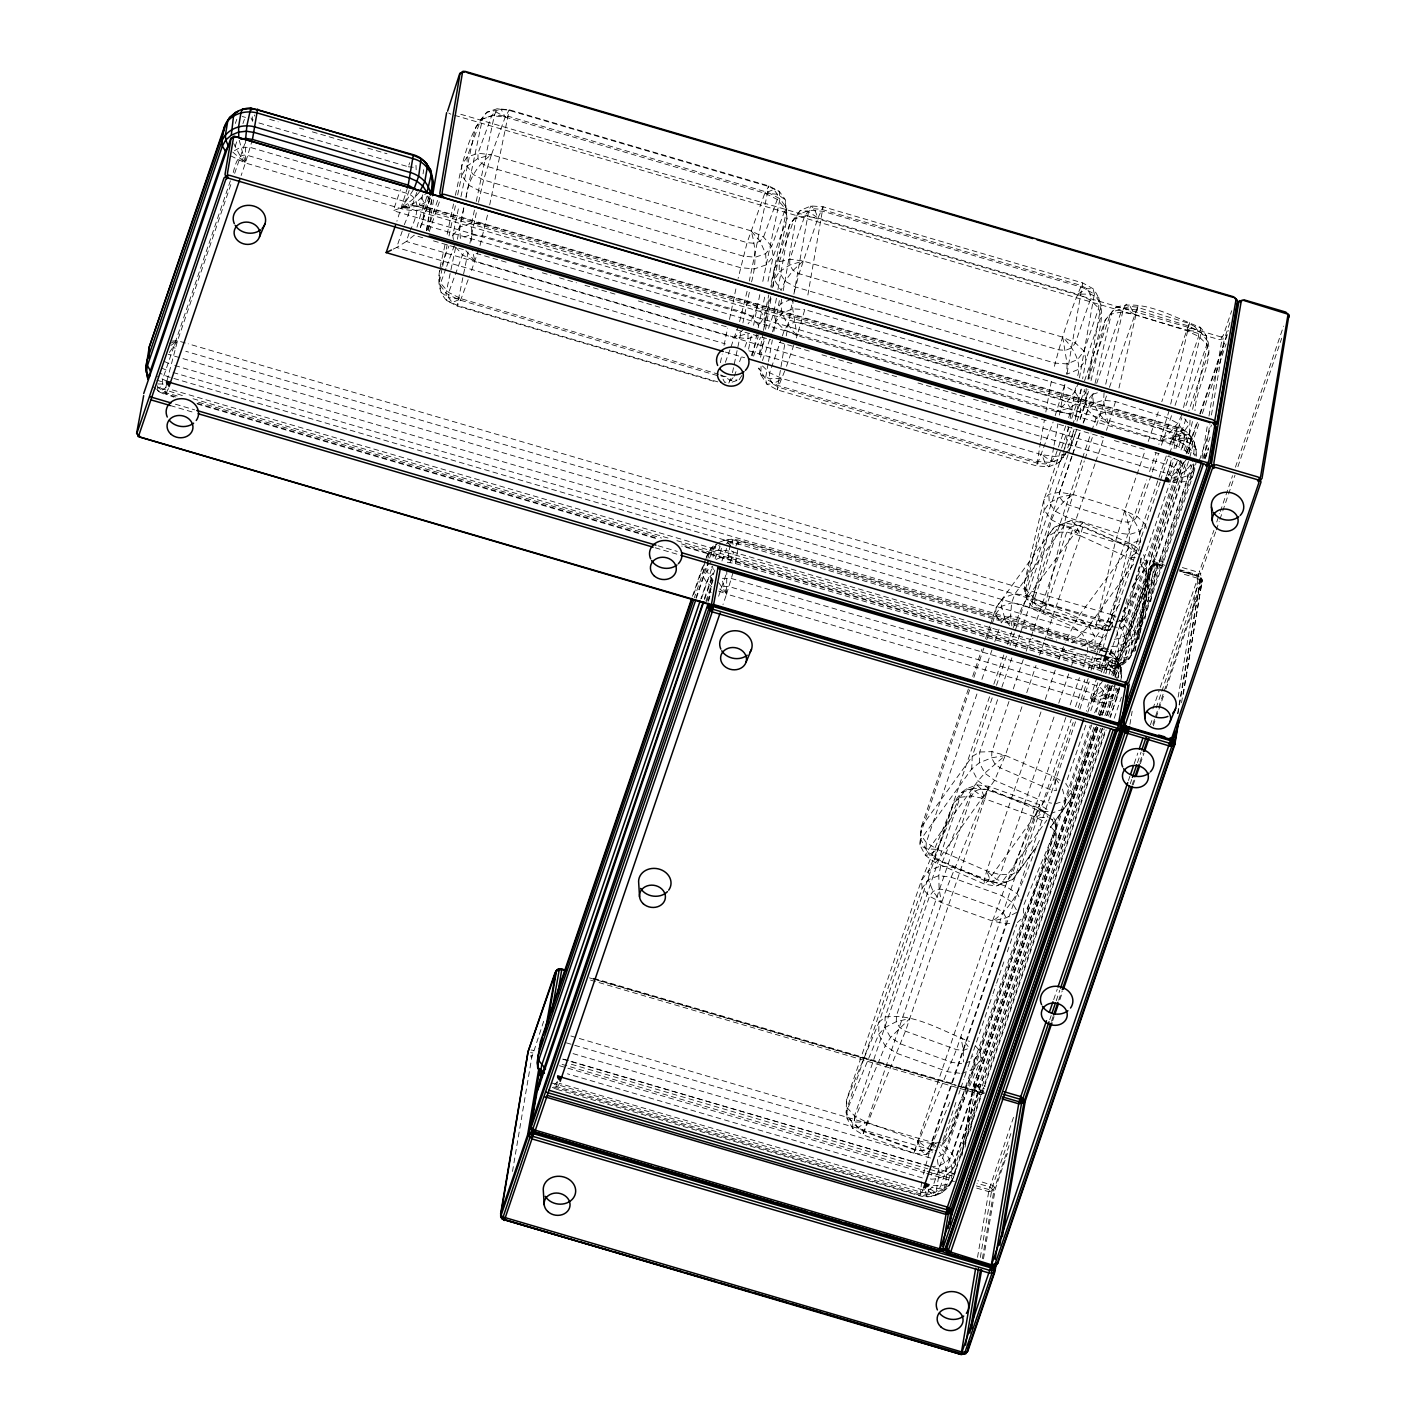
<?xml version="1.0" encoding="UTF-8"?>
<svg xmlns="http://www.w3.org/2000/svg" width="1426" height="1426" viewBox="0 0 1426 1426"><rect width="100%" height="100%" fill="white"/><g stroke="black" fill="none" stroke-linecap="round" stroke-linejoin="round"><path stroke-width="0.75" stroke-dasharray="5 3.75" d="M1112.209 626.923L1112.084 614.82L1166.343 455.839M1163.652 562.076L1155.345 559.634L1153.509 556.693L1185.844 461.935M1087.361 652.538L1087.664 643.928L1082.227 633.572L1072.423 626.37L1023.137 604.927L1011.587 602.824L1001.408 606.389L995.295 614.659L991.73 625.105M1110.07 654.124L1140.764 564.179L1140.996 557.976L1147.074 561.648L1145.738 579.722L1112.904 675.942M245.682 138.411L245.415 162.974L241.137 175.523M726.832 569.509L726.583 594.072L722.982 604.571M793.123 298.48L792.713 308.818L797.081 335.591L795.672 339.673M1104.081 392.596L1103.599 400.189L1105.203 412.381L1108.572 424.039L1106.433 430.331M1120.693 680.327C1124.882 667.225 1114.633 654.213 1102.227 650.755L1102.191 646.744L738.757 540.133L731.966 539.099L723.285 540.65L731.181 539.688L739.167 540.917L1108.055 649.953M182.385 395.608L157.68 387.177L157.68 390.599L159.177 391.847L165.897 387.658L162.724 384.022L162.564 379.583L230.37 180.852M416.178 169.783L416 165.345M423.076 173.883L423.682 169.676M430.028 198.731L420.42 227.625M1119.107 688.936L1110.444 717.421M748.917 350.814L1167.395 473.557L1171.673 476.231L1173.099 482.701L1186.931 481.418L1191.28 478.619C1199.694 461.293 1199.622 433.54 1177.145 427.087L419.369 204.827L403.505 206.93L393.273 210.674L400.421 189.747M1193.526 463.896L1193.277 474.662L1133.313 650.381C1129.035 664.106 1113.813 672.662 1099.909 668.741L681.717 546.087M166.682 382.631L164.97 393.861L173.901 397.141M167.02 380.635L177.555 340.707L231.814 181.726M430.171 198.321L420.349 227.197M426.356 230.442L431.9 197.661M426.677 230.656L432.221 197.875M428.388 230.638L433.932 197.857M512.487 1171.495L531.755 1057.593L543.68 1021.283M557.21 1081.264L556.586 1089.286L920.002 1195.879C933.816 1199.712 949.288 1191.37 953.424 1177.52L1106.13 730.023M704.997 560.507L702.982 572.468L694.373 597.69M707.581 560.079L706.94 571.06L712.768 581.594M707.92 558.083L710.754 548.457L716.244 543.663L713.018 557.031M708.615 601.148L712.964 575.498M716.048 559.438L719.738 557.851L722.109 543.876M730.076 544.875L727.367 562.307L735.335 563.52L1098.769 670.113L1106.041 673.375L1108.537 662.163M735.335 563.52L738.115 548.154M921.659 1181.887L920.002 1195.879L922.889 1189.979L930.34 1189.088L933.228 1185.541L1090.248 725.442M929.021 1189.159L926.793 1196.913L925.492 1190.371M928.059 1190.068L933.513 1196.111L948.005 1187.555C956.08 1173.634 951.962 1156.219 938.985 1146.967M961.659 1155.042L973.388 1085.649L1095.649 727.438M961.855 1155.951L973.388 1085.649L1096.576 726.244M965.063 1147.164L974.689 1090.213L979.056 1084.384L1100.587 728.276M970.411 1130.996L979.056 1084.384L985.295 1086.202M977.523 1257.322L989.074 1189.623L1014.046 1115.756M980.322 1257.5L991.444 1191.78L989.074 1189.623L976.275 1185.862M982.407 1258.641L993.886 1190.728L989.804 1186.985L976.988 1183.241M983.477 1258.837L995.33 1188.731L1007.398 1153.367M1101.549 654.748L1098.769 670.113M1108.929 662.02L1106.683 669.774L1105.382 663.233L1102.797 662.84L1099.909 668.741L1099.856 664.73L676.762 540.632M1117.77 679.935L1113.688 673.393L1115.738 655.764L1109.874 650.773L1109.874 654.178M1118.109 677.938L1119.624 661.985L1113.367 653.75L1109.178 653.607M1121.068 677.172L1121.727 673.179L1119.624 661.985L1113.367 653.75M1119.339 688.312L1118.323 694.302L1109.874 717.153M1134.722 651.575L1150.497 558.35L1183.33 462.113M1135.256 650.541L1150.443 560.739L1153.474 557.887M1138.198 638.848L1150.301 567.298L1154.597 563.466L1161.174 564.839M1138.821 639.579L1151.798 562.913L1154.151 558.974M1140.247 633.215L1151.745 565.302L1154.026 564.643L1162.19 567.851M1144.935 619.027L1154.597 563.466L1155.951 566.033L1117.841 677.707M1129.945 724.337L1132.173 711.182M1150.693 601.665L1157.021 563.626L1155.951 566.033L1153.295 565.641L1150.301 567.298L1113.617 674.765M1188.642 453.753L1182.475 448.513L1184.846 434.538L1184.828 431.133L1183.33 429.868C1175.826 432.47 1170.71 439.85 1169.195 447.479M1188.981 451.757L1191.013 439.778L1190.692 436.124L1188.321 434.11L1178.518 435.679L1172.047 439.101L393.273 210.674M1193.74 454.306L1194.578 442.345L1188.321 434.11M1201.975 457.55L1207.519 424.77M1208.998 416.036L1221.565 341.741L1221.316 337.035L1223.276 335.52L1231.725 310.708M1204.061 458.673L1209.961 423.718M1211.44 414.984L1224.007 340.689L1222.545 336.518M1178.143 697.082L1198.553 575.801L1179.872 570.329M1177.626 713.553L1178.749 706.993M1179.106 704.8L1200.977 575.569L1199.498 571.38L1213.882 530.383M1177.947 713.766L1179.052 707.189M1179.427 705.014L1200.924 577.958L1198.553 575.801L1158.661 692.002M1181.512 702.786L1202.261 580.132L1200.639 576.977L1197.501 578.207L1180.888 573.341M1183.313 694.248L1202.261 580.132L1198.179 576.389L1179.498 570.899M763.106 332.597L758.899 356.25L765.263 337.837M763.498 330.458L769.594 296.038M771.127 287.446L774.568 268.088L789.398 225.112L800.396 210.371L810.984 205.968L823.087 206.77L1082.673 282.918L1093.047 288.712C1113.991 314.896 1089.143 349.94 1089.821 378.853M760.593 357.266L764.033 337.909M765.548 329.317L771.288 297.054M773.195 286.305L774.568 268.088L779.345 261.76L794.175 218.784L804.638 216.199L817.971 218.035L1077.557 294.184L1090.195 299.959L1098.733 308.123L1100.908 316.483L1086.077 359.459L1082.637 378.817M776.404 298.23L773.73 313.274L768.079 329.656M777.936 289.621L789.398 225.112L794.175 218.784M768.133 363.612L765.459 378.674L766.76 384.04L777.134 389.833L1036.738 465.963L1048.823 466.765L1059.411 462.38L1063.226 457.354L1064.384 450.901M768.525 361.473L772.339 339.958M773.872 331.367L779.594 299.103M781.68 299.246C778.507 313.221 788.025 325.984 797.081 335.591L1056.666 411.722L1069.999 413.576L1080.462 410.973L1085.239 404.645L1087.913 389.601M783.213 290.654L796.581 215.397L800.396 210.371L808.221 211.333L817.971 218.035L799.077 273.721L794.032 293.096M784.71 344.504L777.134 389.833L785.779 368.336M786.243 335.894L792.731 299.353M793.89 294.166L808.792 210.317L810.984 205.968L814.335 208.802L817.971 218.035L823.087 206.77L807.49 297.25M1040.481 442.149L1036.738 465.963L1053.137 421.953M1040.855 439.992L1044.295 420.652M1045.828 412.043L1051.568 379.797M1053.689 447.372L1051.015 462.434L1048.823 466.765L1045.472 463.949L1041.853 454.698L782.25 378.567L769.63 372.792L761.074 364.628L760.878 374.806L766.76 384.04L772.91 384.004L778.899 387.337L1038.485 463.486L1045.472 463.949L1051.586 461.4L1059.411 462.38L1065.632 453.949L1074.099 429.404M1054.064 445.233L1057.896 423.718M1059.429 415.126L1065.151 382.863M1067.076 373.398L1082.673 282.918C1070.231 310.369 1061.194 339.941 1053.618 369.245M1064.759 448.744L1068.573 427.247M1070.106 418.638L1075.846 386.393M1077.753 375.644C1081.977 361.028 1072.441 347.178 1062.726 337.16L803.141 261.011L789.808 259.175L779.345 261.76L779.149 271.956L774.336 279.853L781.127 290.512L785.031 281.172L793.088 270.387L803.141 261.011L789.701 265.058L779.149 271.956L785.031 281.172L795.405 286.965L1055.008 363.113L1067.111 363.915L1077.682 359.512L1083.903 351.099L1098.733 308.123L1098.929 297.927L1090.302 294.077L1077.557 294.184L1086.915 288.747L1093.047 288.712L1094.348 294.077L1101.139 304.718L1087.771 379.976M1079.446 377.926L1094.348 294.077L1082.352 287.392L822.766 211.244L808.792 210.317L796.581 215.397M1066.826 452.488L1070.409 447.621L1073.475 430.42M1075.382 419.672L1080.73 389.565M1086.238 388.585L1085.239 404.645L1079.589 421.026L1088.484 391.437M1108.519 651.718L1102.227 650.755L1112.084 614.82L188.232 343.826M1174.097 448.673L1177.145 427.087L1172.047 439.101C1181.156 442.149 1190.763 446.944 1195.113 455.999L1196.093 449.19C1191.084 441.187 1180.728 439.654 1172.047 439.101L1186.539 437.8L1191.637 439.404L1192.92 445.233L1189.231 459.386M444.894 245.022C441.917 262.669 431.935 285.36 446.659 300.529L457.104 306.02L716.69 382.15M447.176 234.221L453.539 203.971M455.357 195.326C461.792 166.717 466.569 134.775 486.854 112.226L497.264 108.697L509.296 109.802L768.899 185.95L779.345 191.423L785.387 199.8L786.992 218.855L772.464 287.999M442.203 268.409L439.03 283.524L446.017 293.203L458.067 299.531L717.652 375.662L727.581 376.589M442.666 266.252L447.211 244.648M449.03 236.003L455.393 205.754M457.657 194.934L461.739 175.505L461.721 165.077L467.086 157.092L480.865 119.499L491.738 115.684L505.232 117.075L764.817 193.223L777.295 199.444L785.405 208.82L786.992 218.855L773.231 256.448L767.313 284.54M453.397 239.515L452.773 235.504L459.136 205.255M460.955 196.61L475.482 127.467L486.854 112.226L501.221 109.445L508.173 110.087L767.758 186.236L779.345 191.423L779.986 198.767L762.215 284.273M463.789 207.679L459.689 227.126L460.348 238.285L470.758 234.737L482.808 235.843L742.393 311.991L752.839 317.463L758.882 325.841L764.247 316.465L768.792 294.861M466.052 196.877L482.416 119.089L494.43 115.007L508.333 116.29L767.919 192.439L779.986 198.767L786.956 208.428L770.61 286.216M455.554 247.821L446.017 293.203L446.659 300.529L458.227 305.717L717.831 381.865M457.372 239.176L464.181 206.77M465.999 198.125C467.781 180.692 477.157 164.792 491.453 154.685L505.232 117.075L509.296 109.802L489.706 204.881M474.448 210.068L471.721 223.044L471.436 242.705M476.248 201.422L494.43 115.007L497.264 108.697L501.221 109.445L505.232 117.075L495.214 111.495L491.738 115.684L477.977 153.295L477.995 158.5L481.471 163.33L487.514 166.503L747.099 242.634L754.051 243.293L760.058 241.244L763.516 237.055L777.295 199.444L777.277 194.239L773.783 189.408L764.817 193.223L747.099 242.634L738.098 278.444M468.067 251.992L457.104 306.02L461.168 298.729L469.582 275.753M469.885 243.347L476.694 210.941M478.512 202.296L483.592 179.961L491.453 154.685L751.056 230.834L763.516 237.055L771.644 246.431L773.231 256.448L766.297 264.826L754.283 268.926L740.379 267.642L480.776 191.494L468.726 185.166L461.739 175.505L467.104 166.111L477.995 158.5L491.453 154.685L477.977 153.295L467.086 157.092L467.104 166.111L473.165 174.489L483.592 179.961L743.196 256.11L755.227 257.233L765.637 253.685L771.644 246.431L785.405 208.82L785.387 199.8L777.277 194.239L764.817 193.223L768.899 185.95L749.292 281.029M480.009 245.468L487.888 213.526M720.38 362.703L722.198 354.058M724.016 345.413L727.652 328.14M729.47 319.495L736.279 287.089M739.595 321.616L747.474 289.674M732.465 372.632L741.11 331.581M742.91 322.936L749.737 290.53M751.555 281.885C756.243 265.2 756.243 247.393 751.056 230.834L760.058 241.244L765.637 253.685L766.297 264.826M748.579 349.103L751.306 336.126M753.57 325.324L759.987 293.827M752.322 355.84L757.776 329.905M758.222 327.748L765.049 295.342M770.646 296.626L764.283 326.893L764.247 316.465L757.259 306.804L745.21 300.476M1112.637 625.568L1094.829 650.256L1095.275 637.832L1088.983 625.854L1077.664 617.547L1028.378 596.104L1015.045 593.679L1003.28 597.797L1001.408 606.389L1004.742 618.1L1010.214 626.477M1091.033 380.599L1105.275 319.977L1116.005 307.339C1143.331 298.373 1174.953 317.891 1200.3 327.32C1222.225 350.867 1195.541 384.378 1195.006 410.724M1095.025 383.505L1111.817 312.044L1116.005 307.339L1124.258 308.176L1130.123 306.358L1137.003 307.16L1188.731 323.31L1194.792 326.536L1200.3 327.32L1201.12 332.632L1183.313 408.424M1105.72 384.2L1123.528 308.408L1126.166 304.184L1130.123 306.358L1134.365 314.344L1186.093 330.476L1198.589 336.358L1206.877 344.326L1208.731 352.275L1188.731 410.902M1118.964 387.979L1138.073 305.592L1109.339 387.64M1068.823 426.784L1043.814 500.08L1024.474 582.361C1023.815 591.594 1025.9 600.827 1032.923 607.298C1055.953 618.724 1081.603 626.691 1107.057 630.435L1109.678 626.21L1129.018 543.93L1129.606 534.447L1128.002 522.237L1124.633 510.597L1145.363 449.85M1170.693 404.128L1189.801 321.741L1161.798 401.686M1127.003 598.76L1121.389 622.574L1127.93 614.659L1141.174 558.35M1138.198 551.131C1145.114 536.016 1136.219 520.383 1124.633 510.597L1072.905 494.448L1059.536 492.237L1048.876 494.305L1043.814 500.08L1044.206 510.169L1024.866 592.45L1032.085 602.004L1044.188 608.439L1095.917 624.588L1109.678 626.21M1190.033 420.135L1189.409 434.556L1183.687 451.311M1192.564 409.298L1208.339 342.187L1201.12 332.632L1189.017 326.18L1137.288 310.048L1123.528 308.408L1111.817 312.044M1192.457 421.561L1189.409 434.556L1184.329 440.331L1180.746 450.794M726.262 543.377L730.415 542.878L731.966 539.099L733.267 545.641M1169.195 410.314L1158.875 444.377M252.455 139.445L245.415 162.974L401.169 208.659C409.761 210.763 420.135 212.314 427.497 206.253L430.545 195.148M407.676 187.127L396.891 221.208M733.071 572.521L726.583 594.072L1089.999 700.665C1098.573 702.768 1108.965 704.319 1116.326 698.259L1119.374 687.154M1097.04 677.136L1086.416 711.164M1076.933 421.205L1080.462 410.973L1080.658 400.795L1074.776 391.562L1064.402 385.769L804.799 309.62L797.081 335.591L784.443 329.816L775.904 321.652L773.73 313.274L780.913 303.56L791.091 299.317M1064.402 385.769L1053.85 419.921M1115.506 401.579L1108.572 424.039L1160.318 440.188L1173.669 442.381L1184.329 440.331L1183.99 431.597L1177.733 423.326L1167.252 417.729L1115.506 401.579L1103.599 400.189L1093.457 403.326L1087.788 410.189L1083.493 422.756M1167.395 473.557L1171.994 457.496L1167.734 456.249M478.886 249.318L470.348 273.667M738.49 325.467L730.7 347.712M235.379 123.438L236.805 119.249M235.094 146.575L237.233 140.301M242.955 123.581L244.381 119.392M233.24 172.493C235.076 165.487 237.625 152.475 247.857 155.505L403.611 201.191C416.339 205.754 404.431 220.959 402.97 228.909M234.666 173.348L245.379 141.976M409.137 190.424L403.505 206.93L1174.258 433.005C1181.423 434.752 1181.191 443.29 1177.823 448.424M402.275 230.976L396.642 247.482L393.148 249.176M416.731 192.492L412.488 204.916L1176.004 428.869C1186.485 431.365 1190.3 443.753 1184.721 452.523M409.119 233.222L406.303 241.493L396.642 247.482L725.442 343.916M409.832 231.155C415.572 219.693 424.217 198.178 406.036 193.08L250.281 147.395L240.477 147.234L233.864 151.085M422.809 194.756L419.369 204.827L423.469 206.681L1177.555 427.871L1184.828 431.133M427.034 196.218L423.469 206.681L424.36 210.299L422.007 224.274L1174.828 445.09L1182.475 448.513M416.98 227.18L424.003 203.276L420.51 193.918M429.137 196.325L424.36 210.299L1177.181 431.115C1187.234 434.217 1195.915 442.666 1196.699 453.539M427.515 229.978L438.103 198.963M429.244 231.547L439.832 200.549M692.43 596.318L703.196 564.803M693.713 594.482L705.193 560.864M705.906 558.76L710.754 548.457L719.257 542.468M695.924 597.957L708.829 560.151M709.542 558.047L714.586 546.55L720.059 546.568L715.086 558.742M696.351 598.171L703.517 577.173L706.94 571.06L712.43 566.265L714.123 572.878L709.453 576.96L706.547 582.147L700.808 598.956M701.467 598.653L712.216 567.138M704.337 598.617L712.964 573.341M704.551 599.544L715.121 569.241M705.906 601.184L713.089 580.115M706.743 601.629L711.057 589.027M708.312 600.899L711.182 592.485M721.948 560.988L726.636 548.493M718.615 596.264L726.494 573.145M730.076 562.646L733.659 552.147L728.401 549.402M968.397 688.918L921.285 826.973L919.948 845.048L925.385 855.404L935.189 862.605L984.475 884.067L996.025 886.152L1012.817 879.432L1037.682 845.208M972.675 676.37L981.961 649.169M985.526 638.723L989.804 626.157M990.517 624.071L996.239 607.333L1054.206 527.264L1070.997 520.543L1082.548 522.647L1131.834 544.108L1141.638 551.292M969.591 689.952L920.34 834.299L926.258 842.516L937.435 849.45L986.721 870.912L1000.196 874.708L1012.317 874.334L1019.857 869.896L1071.265 719.274M973.887 677.403L983.869 648.117M986.721 639.757L991.017 627.208M976.935 693.999L926.258 842.516L926.027 848.737L929.164 854.709L934.832 858.862L984.118 880.323L990.785 881.535L996.667 879.468L1000.196 874.708L1054.438 715.727M981.926 679.364L991.926 650.078M994.778 641.7L999.073 629.151M1071.675 418.406L1081.692 389.084M1084.544 380.706L1105.275 319.977L1110.355 314.201L1120.996 312.134L1134.365 314.344L1124.258 308.176L1120.996 312.134L1096.701 383.344M1062.459 454.52L1048.876 494.305L1049.215 503.039L1055.472 511.31L1065.953 516.889L1117.699 533.039L1129.606 534.447L1139.748 531.292L1145.417 524.429L1137.128 516.462L1124.633 510.597L1115.257 542.308L1095.132 629.026L1146.736 479.974M1063.172 452.416L1071.746 427.283M1072.477 425.198L1084.616 389.601M1088.198 379.12L1110.355 314.201M1068.074 454.609L1024.474 582.361L1026.667 599.027L1034.813 603.323L1047.112 604.143L1098.84 620.292L1112.209 622.485L1122.85 620.435L1127.93 614.659M1068.787 452.523L1076.648 429.476M989.555 696.761L937.435 849.45L934.832 858.862L935.189 862.605L938.433 859.664L994.599 780.325L1005.33 755.423L1022.478 705.228M993.833 684.213L1003.833 654.926M1007.398 644.463L1011.676 631.914M1071.675 456.641L1059.536 492.237L1059.732 497.282L1063.333 502.059L1069.393 505.285L1121.121 521.435L1128.002 522.237L1133.866 520.419L1137.128 516.462L1158.572 453.628M1072.388 454.555L1080.266 431.508M1083.118 423.13L1093.831 391.722M1072.067 456.267L1026.328 590.293L1034.616 598.278L1047.112 604.143L1043.404 612.895L1065.953 516.889L1084.33 460.937M1072.78 454.181L1080.641 431.133M992.193 697.884L972.211 756.457L971.748 768.881L978.04 780.842L989.359 789.148L1038.645 810.61L1048.163 812.339M996.471 685.336L1006.471 656.049M1010.036 645.586L1014.314 633.037M1015.027 630.952L1047.165 536.818L1054.206 527.264L1070.997 520.543L1076.238 525.178L1080.302 535.784L1044.598 640.381M997.594 699.72L979.751 752.019L979.359 762.767L984.796 773.142L994.599 780.325L1043.885 801.786L1051.586 803.177M1001.872 687.172L1011.872 657.885M1015.437 647.422L1019.733 634.873M1020.446 632.788L1054.705 532.379L1060.819 524.108L1070.356 527.228L1080.302 535.784L1135.185 560.721M1081.781 460.045L1034.616 598.278L1034.813 603.323L1038.413 608.082L1044.474 611.308L1110.515 630.898M1082.494 457.96L1091.068 432.827M1091.781 430.741L1096.077 418.174L1099.339 414.2L1105.203 412.381L1112.084 413.201L1163.812 429.351L1169.873 432.577L1173.473 437.336L1173.669 442.381M1085.043 458.833L1092.904 435.803M1096.487 425.34L1106.487 396.018M1009.002 701.432L991.872 751.645L991.658 757.848L994.795 763.837L1000.446 767.99L1049.75 789.451L1056.399 790.646L1054.634 776.885L1073.19 722.501M1013.298 688.883L1023.28 659.596M1026.15 651.236L1030.428 638.688M1031.141 636.584L1066.826 532.005L1070.356 527.228L1076.238 525.178M1095.008 463.824L1047.112 604.143L1038.413 608.082L1032.923 607.298L1032.085 602.004L1051.425 519.724L1055.472 511.31L1063.333 502.059L1072.905 494.448L1059.732 497.282L1049.215 503.039L1044.206 510.169L1051.425 519.724L1063.529 526.158L1115.257 542.308L1129.018 543.93L1140.729 540.294M1095.721 461.739L1103.581 438.709M1026.756 692.68L1036.025 665.479M1039.607 655.015L1043.885 642.466M1040.98 711.93L986.721 870.912L984.118 880.323L984.475 884.067L987.719 881.125L1038.645 810.61L1043.885 801.786L1054.634 776.885L1005.33 755.423L991.872 751.645L979.751 752.019L972.211 756.457L921.285 826.973L919.948 845.048L926.027 848.737L937.435 849.45L929.164 854.709L925.385 855.404L927.114 851.358L978.04 780.842L984.796 773.142L1005.33 755.423L991.658 757.848L979.359 762.767L971.748 768.881L920.84 839.397L927.114 851.358L938.433 859.664L987.719 881.125L1001.052 883.55L1012.817 879.432L1037.005 845.939M1045.276 699.382L1055.258 670.095M1058.841 659.632L1064.473 644.106M1058.734 703.178L1068.716 673.892M1071.586 665.514L1075.151 655.069L1087.272 654.694L1082.994 667.243M1148.215 441.472L1158.928 410.064M1065.864 717.438L1012.317 874.334L1006.203 882.587L996.667 879.468L986.721 870.912L990.785 881.535L996.025 886.152L1001.052 883.55L1046.88 820.075M1070.142 704.89L1079.429 677.689M1149.588 471.596L1156.023 452.755M1161.424 445.251L1172.154 413.843M1175.006 405.465L1198.589 336.358L1198.393 331.313L1194.792 326.536L1186.093 330.476L1198.393 331.313L1206.539 335.591L1206.877 344.326L1185.434 407.159M1075.543 706.726L1084.83 679.525M1088.395 669.079L1092.672 656.53M1078.181 707.849L1088.181 678.562M1091.033 670.202L1095.311 657.653M1096.041 655.568L1129.588 557.245L1132.191 547.834L1131.834 544.108L1077.664 617.547L1065.169 642.306M1075.578 721.77L932.194 1141.959L922.319 1177.894L567.441 1073.796M1079.892 709.168L1089.214 681.86M1093.51 669.257L1097.093 658.741L1100.961 658.046M1160.104 482.184L1112.209 622.485L1108.947 626.46L1103.082 628.278L1098.84 620.292L1108.947 626.46L1117.2 627.297L1122.85 620.435L1169.32 484.305M1160.425 480.455L1168.999 455.322M1169.712 453.236L1181.869 417.64M1166.575 475.838L1172.279 459.083M1175.862 448.602L1185.862 419.28M1087.788 712.198L1097.824 682.787M1101.407 672.288L1104.277 663.874M1168.536 475.607L1174.24 458.869M955.901 1102.423L942.336 1142.173L948.468 1136.914L980.999 1059.072L1055.953 839.433L1056.292 827.223L1055.525 821.126L1053.636 817.847M958.771 1094.063L960.197 1089.874M960.91 1087.788L963.762 1079.411M964.475 1077.325L967.327 1068.947M968.04 1066.862L988.753 1006.203M989.466 1004.1L992.318 995.74M993.031 993.655L995.883 985.277M996.596 983.191L1004.457 960.179M1007.309 951.819L1016.595 924.618M1085.81 725.246L1065.81 783.819L1071.728 792.054L1070.783 799.362L1050.409 827.579M1090.801 710.611L1100.088 683.41M1103.653 672.965L1107.218 662.502M1170.033 482.202L1177.894 459.172M1094.562 712.84C1097.628 706.904 1101.817 695.781 1092.441 693.196L729.007 586.585L723.855 586.514L719.774 589.045L726.583 594.072L721.627 578.314L731.431 578.493L1094.865 685.086C1108.858 688.544 1107.859 705.21 1101.407 715.086M1119.25 625.051C1127.467 636.78 1128.305 652.288 1122.405 665.211L1113.403 668.972L1107.949 662.93L1113.136 658.402L1180.817 459.671M1091.817 724.711L946.989 1149.106L944.885 1152.868L937.132 1157.698L939.288 1172.76L935.474 1195.38L927.577 1196.325L919.592 1195.113L550.703 1086.059M1096.131 712.109L1105.453 684.801M1109.036 674.284L1112.512 661.682L1111.567 657.439L1106.523 657.368M1181.869 460.883L1126.897 621.968L1124.775 625.729L1117.039 630.559L1119.196 645.621L1115.364 668.241L1107.485 669.186L1099.499 667.974L683.446 545.926M1229.925 322.632L1224.987 337.106L1223.74 338.818L1219.194 339.584L452.951 114.829M1186.182 453.753L1196.895 422.381M1199.747 414.003L1228.285 330.44M1183.758 462.398L1151.424 557.156L1152.547 561.095L1165.006 565.32M1187.359 451.864L1197.412 422.381M1200.3 413.968L1228.321 331.848M1093.867 727.207L1071.728 792.054L1065.614 800.325L1063.743 808.916L1049.732 828.31M1098.145 714.658L1108.145 685.371M1111.71 674.908L1146.682 572.414L1140.764 564.179M1188.714 453.504L1199.498 421.918M1202.368 413.504L1226.075 344.005M1095.061 728.24L1070.783 799.362L1063.743 808.916L1051.978 813.016M1099.339 715.692L1109.339 686.405M1099.963 714.8L1110.034 685.3M1100.177 715.709L1110.23 686.209M1113.831 675.674L1151.228 566.104M1097.111 727.688L940.803 1185.683C937.898 1193.366 928.593 1196.289 921.143 1194.115L553.217 1085.507M1097.77 727.385L952.212 1153.884C949.11 1162.083 940.394 1166.539 931.927 1166.521M1102.066 714.783L1112.102 685.371M1114.972 676.976L1117.966 664.872L1116.665 659.044L1111.567 657.439M1188.518 461.489L1132.119 626.745C1129 634.944 1120.301 639.401 1111.834 639.383M1097.931 727.884L976.4 1083.992L977.042 1086.273L984.475 1088.787M1102.245 715.246L1112.316 685.746M1115.185 677.314L1153.295 565.641L1155.256 564.126L1162.885 566.033M1104.9 715.638L1114.972 686.138M1102.227 728.169L955.242 1158.857C951.588 1168.5 941.356 1173.741 931.41 1173.723L930.715 1179.177C941.178 1179.195 951.944 1173.687 955.777 1163.545L1104.205 728.65M1106.523 715.567L1115.845 688.241M1192.243 464.377L1135.132 631.718C1131.495 641.361 1121.246 646.602 1111.3 646.584L1110.622 652.038C1121.086 652.056 1131.834 646.548 1135.684 636.406L1194.222 464.876M1102.655 728.383L947.078 1184.275L944.172 1189.462L932.123 1187.519M1106.968 715.763L1112.833 695.264L1109.321 685.906M1108.501 716.048L1117.824 688.74M933.228 1185.541L940.803 1185.683L947.078 1184.275L951.409 1181.459L1104.847 731.859M1199.462 460.135L1211.458 425.001M1114.241 718.241L1121.424 697.171M1202.831 458.459L1210.585 435.732M1204.899 457.996L1208.428 447.657M1205.665 457.193L1208.535 448.78M1205.13 458.869L1208.66 448.53M1053.671 999.644L1057.272 989.109M1128.465 780.503L1129.891 776.279M1134.205 763.641L1137.805 753.106M1152.903 708.847L1157.948 694.105M1216.752 521.952L1219.622 513.538M1220.353 511.435L1232.563 475.642M1235.433 467.211L1283.578 326.126M1215.612 531.969L1200.71 573.698L1196.164 574.464L1179.552 569.58M1216.325 529.848L1219.194 521.435M1219.925 519.331L1222.082 513.004M1222.795 510.9L1227.822 496.159M1228.552 494.056L1235.005 475.108M1237.893 466.694L1281.724 338.247M1010.891 1133.545L991.997 1187.983L988.646 1191.601L975.83 1187.858M1049.732 1019.733L1051.176 1015.526M1056.203 1000.767L1059.803 990.232M1130.265 783.747L1131.709 779.523M1137.467 762.66L1141.067 752.126M1150.408 724.747L1151.851 720.522M1156.165 707.884L1200.032 579.348L1199.373 577.067M1009.073 1145.524L994.867 1187.145L993.494 1189.337L988.646 1191.601L993.886 1190.728L995.33 1188.731L993.138 1185.559L977.808 1180.657M1051.461 1021.319L1053.618 1014.991M1058.645 1000.25L1061.532 991.819M1131.994 785.316L1134.151 779.006M1139.909 762.144L1142.796 753.712M1152.85 724.212L1157.894 709.471M1158.607 707.349L1201.762 580.935L1201.797 578.849L1200.05 578.154L1197.501 578.207L1202.207 582.521L1164.828 692.109M1052.638 1020.82L1054.081 1016.595M1059.839 999.733L1062.709 991.32M1133.171 784.817L1135.346 778.489M1140.372 763.748L1143.973 753.213M1153.313 725.816L1164.097 694.212M762.482 360.528L771.662 333.916M772.375 331.884L775.904 321.652L782.125 313.221L792.713 308.818L804.799 309.62M781.626 337.998L769.63 372.792L769.505 378.674L772.91 384.004L782.25 378.567L769.505 378.674L760.878 374.806L758.685 368.015L765.459 378.674L777.455 385.359L1037.041 461.507L1051.015 462.434L1063.226 457.354M782.339 335.948L784.443 329.816L788.043 324.95L794.157 322.401L801.145 322.864L1060.73 399.013L1066.719 402.364L1070.124 407.693L1069.999 413.576L1066.47 423.807M786.492 366.286L794.959 341.723M1065.757 425.839L1055.169 456.552L1051.586 461.4L1041.853 454.698L1055.169 456.552L1065.632 453.949M1070.409 447.621L1076.773 429.208M251.029 117.966L252.509 121.067L254.719 114.953M258.908 122.939L408.264 166.753L409.743 162.671M441.294 266.84L438.994 273.115L440.616 292.152L448.709 297.731L452.202 302.562L461.168 298.729L718.633 374.254M442.06 264.755L448.94 245.949M445.928 268.516L440.581 283.132L448.691 292.508L461.168 298.729L448.709 297.731L448.691 292.508L462.47 254.915L465.928 250.726L474.947 261.136L734.533 337.285L748.026 338.675L758.899 334.86M446.695 266.43L454.359 245.539M725.353 362.347L729.934 349.816M734.247 376.268L736.547 370.011M739.595 361.651L741.894 355.377M744.96 347.035L748.026 338.675L748.008 333.452L734.533 337.285L744.515 328.622M751.252 355.751L758.151 336.964M753.57 356.126L760.45 337.32M1013.102 628.028L1023.137 604.927L1028.378 596.104L1082.548 522.647L1082.904 526.39L1080.302 535.784L1066.826 532.005L1054.705 532.379L1047.165 536.818M757.259 306.804L752.839 317.463L748.08 323.845M1078.68 382.239L1074.776 391.562L1066.719 402.364L1056.666 411.722L1070.124 407.693L1080.658 400.795L1085.471 392.881L1083.207 389.334M1039.429 840.395C1026.435 868.523 1020.071 902.694 992.514 921.036L913.781 1153.206L925.688 1154.65L932.657 1151.958M949.769 1102.173L929.235 1151.335L925.688 1154.65L921.41 1150.746L917.56 1140.675L866.562 1122.244L854.53 1115.898L847.187 1107.77L846.491 1100.052L921.446 880.412L953.958 802.571L961.124 792.82L966.293 788.881L976.757 784.835L988.664 786.279L1039.661 804.71L1049.821 811.251M735.869 546.033L738.757 540.133L738.793 544.162L730.415 542.878M1172.921 478.263C1180.924 474.341 1189.89 469.35 1192.724 460.295M730.843 378.532L728.722 383.273L737.064 380.439M1194.328 467.496L1131.317 654.32L1126.968 657.136L1120.711 658.545L1113.136 658.402M1181.797 414.913L1177.733 423.326L1169.873 432.577L1160.318 440.188L1173.473 437.336L1183.99 431.597L1189.017 424.467L1184.204 418.103M951.409 1181.459C960.001 1168.108 955.812 1150.14 940.09 1144.989M413.433 189.711L401.169 208.659L417.497 206.271L424.003 203.276L428.495 199.444L427.729 196.022M1173.545 458.192L1178.197 460.259L1169.766 474.608M1103.243 679.917L1089.999 700.665L1106.326 698.259L1112.833 695.264L1117.324 691.45L1116.558 688.009M706.244 556.906L708.936 552.094L714.711 547.049L720.255 544.661M169.338 352.472L177.555 340.707L186.093 343.203M1186.878 458.726L1177.947 470.544L1171.673 476.231M739.131 379.726L742.465 374.575M1133.545 564.161L1088.983 625.854L1072.227 642.876L1066.577 638.723L1017.273 617.262L1010.624 616.05L1004.742 618.1L1001.212 622.877L995.295 614.659L996.239 607.333L1003.28 597.797M1119.463 604.339L1095.275 637.832L1087.664 643.928L1079.464 647.208M1132.191 586.692L1146.183 567.298L1147.074 561.648L1143.456 554.75M1122.832 611.469L1145.738 579.722L1146.183 567.298L1141.709 558.76M452.773 235.504L459.689 227.126L471.721 223.044L485.606 224.328M733.089 377.676L730.789 380.457L724.764 382.507L720.754 374.878L730.789 380.457L737.046 379.904M1092.476 394.325L1085.935 402.257L1087.788 410.189L1096.077 418.174L1108.572 424.039L1099.339 414.2L1093.457 403.326L1092.476 394.325L1104.187 390.688M419.404 192.153L414.164 198.178L401.169 208.659L416.57 202.029L426.98 192.581M1108.234 684.141L1102.993 690.184L1089.999 700.665L1105.382 694.034L1115.792 684.587M710.897 562.272L706.565 566.069L702.982 572.468L703.517 577.173L706.547 582.147L711.77 586.924M949.823 1183.937C942.479 1192.296 930.447 1194.703 919.966 1191.869L550.793 1082.69M1017.308 922.533L1023.422 917.274L1055.953 839.433L1055.525 821.126L1049.928 818.399M554.518 1084.437L557.103 1082.316M1064.705 648.866L1061.693 651.272L1032.121 638.402M170.853 345.484L177.555 340.707L169.088 341.242M707.349 554.554C714.711 548.493 725.085 550.044 733.659 552.147L1101.05 660.256M719.774 542.147L725.246 539.901L730.7 545.962M1151.745 565.302L1156.985 564.429L1163.224 566.265M1182.35 567.566L1196.877 571.826L1199.498 571.38M967.345 1048.876L963.316 1050.445L956.436 1049.607L905.457 1031.176L899.574 1027.397L896.277 1021.693L896.455 1015.579L971.409 795.94L974.992 791.073L981.035 788.738L987.897 789.576L1038.894 808.007L1044.777 811.768L1048.057 817.49M965.366 1063.172L974.083 1059.803L980.286 1051.354L1055.24 831.715L1047.896 823.586M961.748 1073.493L973.833 1068.823L980.999 1059.072L980.286 1051.354L972.942 1043.226M933.264 1149.766L929.235 1151.335L915.474 1149.659L864.477 1131.228L852.748 1123.688L846.153 1112.28L846.491 1100.052L879.004 1022.21L953.958 802.571L960.09 797.33L966.293 788.881L974.992 791.073L984.885 798.81L1035.882 817.241L1044.456 821.786M1055.436 803.89L1065.614 800.325L1062.281 788.596M169.587 343.47L177.555 340.707M1111.104 629.187L1107.057 630.435L168.197 354.272M162.724 384.022L155.987 383.915L158.375 387.765L163.99 386.036M1173.42 480.473L1187.787 475.624L1192.279 471.792L1190.763 464.947M1075.364 648.848L1061.693 651.272L1075.151 655.069M727.813 541.737L737.616 541.898L1105.542 650.523M719.738 557.851L728.044 556.853L736.44 558.119M1009.751 923.442L1005.99 923.905L992.514 921.036L941.517 902.605L929.502 896.259L922.141 888.131L921.446 880.412L928.611 870.662L961.124 792.82L973.209 788.168L976.757 784.835L981.035 788.738L984.885 798.81L905.457 1031.176L862.783 1134.775L913.781 1153.206L956.436 1049.607L1039.661 804.71L1005.437 886.099L992.514 921.036L1006.15 917.791L1017.594 911.945L1011.89 902.07L1001.712 895.528L950.714 877.097L938.807 875.653L928.344 879.699L922.141 888.131L847.187 1107.77L846.901 1118.358L852.605 1128.233L862.783 1134.775L945.991 889.877L988.664 786.279L984.885 798.81L971.409 795.94L960.09 797.33L885.136 1016.97L884.851 1027.54L890.555 1037.433L900.715 1043.957L951.712 1062.388L961.641 1063.6M940.465 1142.404L931.035 1143.545L917.56 1140.675L927.453 1148.411L936.133 1150.604M1048.146 811.43L1044.777 811.768L1035.882 817.241L1046.024 817.437M1221.316 337.035L457.942 113.456M1135.292 557.602L1129.588 557.245L1137.859 551.987L1132.191 547.834L1082.904 526.39L1065.971 523.164L1015.045 593.679L1011.587 602.824L1010.624 616.05L1011.89 625.889M408.264 166.753L416.499 167.573M1097.093 658.741L1101.211 659.151M959.787 1073.243L948.005 1071.817L897.007 1053.386L885.261 1045.846L878.683 1034.438L879.004 1022.21L885.136 1016.97C914.743 1012.941 942.675 1031.408 969.502 1041.426M531.078 1050.017L533.734 1050.409M530.615 1052.638L532.914 1052.976M532.201 1055.614L530.864 1055.418L531.755 1057.593L529.83 1055.65M1112.244 622.681L185.79 351.295M930.608 1158.037L572.45 1053.44M928.54 1166.005L561.719 1058.876M269.657 119.338L278.177 121.834M299.513 128.09L303.791 129.356M312.33 131.852L344.326 141.245M367.801 148.126L386.999 153.758M242.206 116.451L245.486 117.413M422.756 237.732L414.217 235.219L406.303 241.493L1169.819 465.446C1177.11 467.478 1183.134 475.125 1180.675 482.826L1120.711 658.545C1117.806 666.227 1108.501 669.15 1101.032 666.976L678.58 543.056M433.433 240.851L465.464 250.245M476.124 253.382L508.155 262.776M518.814 265.896L533.77 270.28M542.308 272.794L550.846 275.289M559.384 277.803L576.46 282.811M584.999 285.307L617.012 294.701M638.349 300.957L659.703 307.232M681.04 313.488L702.394 319.745M713.071 322.882L728.009 327.267M736.547 329.762L770.7 339.78M779.238 342.293L811.251 351.687M821.929 354.807L853.942 364.2M875.297 370.457L896.633 376.731M917.987 382.988L964.939 396.767M973.477 399.262L1007.629 409.28M1016.168 411.793L1048.199 421.187M1058.858 424.306L1103.688 437.461M1114.366 440.581L1146.379 449.974M1154.917 452.488L1159.195 453.735M725.442 352.097L744.639 357.73M1179.837 571.131L1198.517 576.621L1198.286 571.915M174.792 365.484L1105.043 638.349M173.063 372.489L1103.314 645.354M1102.227 650.755L167.698 376.642L160.033 373.202M1047.985 637.6L1056.541 640.096M1090.747 650.131L1099.286 652.645L1102.191 646.744L1108.376 649.507M1112.03 660.381L1118.59 662.306L1124.062 662.324L1127.913 660.416C1138.358 646.655 1139.481 623.982 1119.998 617.85M156.842 380.207L162.243 381.794M1107.129 660.095L1117.966 664.872L1121.139 668.83L1120.141 675.639L1117.128 670.666L1105.007 661.789M1100.658 662.217L168.268 388.728L165.38 394.628L159.177 391.847L153.295 386.856M193.027 398.727L668.241 538.119M177.18 395.982L166.503 392.863L158.375 387.765M198.517 402.257L661.504 538.048M175.63 396.981L157.68 390.599M196.966 403.237L657.832 538.422M197.376 404.021L656.103 538.565M175.398 404.2L194.613 409.832M658.081 545.784L677.314 551.416M170.407 405.572L193.9 412.471M655.229 547.78L678.723 554.678M983.762 1091.407L975.455 1088.412L974.332 1084.455L979.056 1084.384L973.334 1088.056L977.095 1091.567M593.804 978.325L954.6 1084.152M963.156 1086.665L984.493 1092.922M593.43 978.913L956.365 1085.364M958.504 1085.988L984.118 1093.51M589.437 977.862L595.818 979.733M597.957 980.357L960.055 1086.576M962.176 1087.2L983.316 1093.403M590.596 980.108L981.302 1094.705M570.899 1035.989L936.133 1143.474M566.318 1042.834L929.752 1149.427L932.354 1149.819L932.194 1141.959L935.581 1144.472M563.626 1059.179L956.454 1174.4M571.345 1064.259L927.88 1168.839M930.019 1169.463L953.495 1176.343M562.076 1064.384L925.028 1170.835M927.167 1171.459L952.782 1178.981M559.509 1065.739L924.583 1172.814M926.722 1173.455L954.475 1181.584M922.889 1189.979L559.473 1083.386L556.586 1089.286L550.383 1086.505M1116.041 616.335L1112.084 614.82L1114.134 620.488M718.668 591.024L726.583 594.072L718.347 582.004M166.503 381.099L157.377 376.5M1079.304 525.588L1128.59 547.031L1139.909 555.338M172.76 347.106L175.131 348.176M164.329 361.455L170.514 364.236M161.512 367.979L168.785 371.241M448.744 113.028L450.812 114.205M230.62 155.826L245.415 162.974L238.962 139.231M1060.213 780.361L1054.634 776.885L1059.001 783.569M1049.696 815.797L1037.95 808.257L986.952 789.826L973.209 788.168L940.679 865.992L938.807 875.653L939.11 889.058L941.517 902.605L933.085 891.375L928.344 879.699L928.611 870.662L940.679 865.992L954.44 867.668L1005.437 886.099L1017.166 893.639L1021.569 901.25M1110.23 661.949L1119.392 666.405L1124.062 662.324L1126.968 657.136L1186.931 481.418C1189.516 473.272 1185.149 464.68 1178.197 460.259M930.34 1189.088L935.296 1192.421L939.502 1193.544L942.515 1192.35C948.397 1179.427 947.577 1163.919 939.342 1152.19M1115.488 617.333L1112.084 614.82L1114.597 618.1M1113.688 673.393L1107.521 668.152L1099.856 664.73C1110.355 667.564 1122.387 665.158 1129.731 656.798C1135.542 643.09 1130.444 628.474 1118.875 619.829M232.723 152.065L245.415 162.974L240.406 156.397L233.757 143.616M455.714 247.09L462.47 254.915L474.947 261.136L471.935 248.677M935.937 1146.896L932.194 1141.959L934.226 1147.627M968.147 1046.506L960.91 1036.88L963.316 1050.445L963.584 1061.924M1051.889 819.611L1056.292 827.223L1023.761 905.064L1023.422 917.274L948.468 1136.914L941.303 1146.664L973.833 1068.823L974.083 1059.803L972.514 1055.9M1145.417 524.429L1146.344 528.404M252.259 116.718L252.509 121.067M789.808 259.175L789.701 265.058L793.088 270.387L799.077 273.721L1058.68 349.869L1065.668 350.333L1071.764 347.801L1075.364 342.935L1090.195 299.959L1090.302 294.077L1086.915 288.747L1080.908 285.396L821.323 209.266L814.335 208.802L808.221 211.333L804.638 216.199L789.808 259.175M854.53 1115.898L854.37 1122.012L857.668 1127.716L863.532 1131.495L914.529 1149.926L921.41 1150.746L927.453 1148.411L931.035 1143.545L1005.99 923.905L1006.15 917.791L1002.852 912.087L996.988 908.309L945.991 889.877L939.11 889.058L933.085 891.375L929.502 896.259L854.53 1115.898M852.748 1123.688L852.605 1128.233L857.668 1127.716L866.562 1122.244L854.37 1122.012L846.901 1118.358L846.153 1112.28L878.683 1034.438L884.851 1027.54L896.277 1021.693L909.931 1018.449L890.555 1037.433L885.261 1045.846L852.748 1123.688M1067.111 363.915L1066.684 374.272L1078.894 369.191L1086.077 359.459L1083.903 351.099L1075.364 342.935L1062.726 337.16L1067.111 363.915"/><path stroke-width="1.5" d="M138.785 435.465L225.771 179.48L227.714 177.965L1205.184 464.341L1207.02 467.3L1120.07 722.091L1116.736 723.517L140.675 437.229L136.575 433.486L143.669 395.644M447.568 111.157L459.6 73.938L462.987 71.3L465.393 71.443L1233.793 296.84L1237.501 301.153L1217.18 421.33L1214.15 424.182L1236.146 298.997L1234.613 298.087L1237.037 299.888M537.655 1090.462L703.82 601.647M566.051 970.179L560.454 968.735L557.299 969.591L555.053 972.603L528.066 1051.675L500.651 1213.776L502.184 1219.141L961.195 1354.504L991.213 1265.842L996.453 1264.969L991.177 1266.645L949.645 1254.47L946.401 1251.422L945.973 1247.75L1123.599 725.121M1125.239 724.818L1212.225 468.833L1215.558 467.389L1257.108 479.582L1258.944 482.541L1171.994 737.313L1168.643 738.757L1127.11 726.565L1123.492 724.105L1123.777 718.454M1215.718 427.711L1214.595 423.754L1212.278 422.435M1216.182 424.93L1216.235 422.845L1212.991 419.797L444.609 194.417L442.185 194.257L438.816 196.895M1288.908 317.178L1288.961 315.11L1285.717 312.062L1244.167 299.888L1238.891 301.563L1211.476 463.664L1212.938 467.835M702.893 602.841L536.782 1089.589L530.579 1128.305L534.287 1132.636L939.253 1251.422L1117.218 730.665L1125.328 687.136L1125.096 682.448L1127.039 680.915L1201.779 461.935M565.997 970.981L560.454 968.735L557.299 969.591L555.98 971.409L528.066 1051.675L500.597 1216.164L504.305 1220.496L534.322 1131.834L617.458 1156.219M941.374 1251.226L949.645 1254.47L950.696 1252.064L1127.592 733.713L1126.772 726.351L1121.941 730.575L1117.218 730.665L712.251 611.879L711.431 604.517L717.991 567.405L720.362 568.368L712.251 611.879L535.356 1130.23L534.287 1132.636L531.524 1131.656L527.638 1134.704L500.651 1213.776L500.989 1217.554L504.679 1219.907L963.869 1354.254L967.915 1350.832L994.902 1271.76L996.382 1262.99M826.724 1314.237L961.195 1354.504L965.669 1353.862L967.915 1350.832L969.395 1342.062M240.637 139.017L245.682 138.411L246.894 125.755L250.816 108.02L413.362 154.739C429.992 159.605 436.445 178.856 430.848 194.328M225.397 151.067L222.367 146.076L221.832 141.388C226.77 128.34 242.598 123.349 255.29 127.039L411.044 172.724C421.08 175.844 429.761 184.293 430.545 195.148C437.176 180.353 429.137 162.76 413.397 158.749L257.643 113.064C247.161 110.23 235.13 112.636 227.786 120.996L225.415 134.971L225.771 139.98L228.303 145.862L225.397 151.067L150.443 370.707L149.587 376.5L146.415 372.525L147.413 365.716L222.367 146.076L225.771 139.98L231.279 135.185L233.561 115.969L235.094 112.583L238.106 111.388L229.604 117.378L224.185 127.413L221.832 141.388L146.878 361.028L145.826 368.193L147.93 379.387L145.826 368.193L149.231 347.053L224.185 127.413C228 115.987 238.677 108.037 250.816 108.02L251.529 110.069M432.31 176.824L431.864 188.339L429.814 194.328M693.66 599.793L538.065 1055.686L537.62 1067.183L541.078 1077.147M432.577 195.701L446.623 112.672M538.386 1071.176L527.638 1134.704L532.361 1139.017L989.234 1273.026L993.975 1272.955L995.687 1264.969M545.053 1031.747L555.98 971.409M539.83 1069.179L529.082 1132.707L533.164 1136.451L990.054 1270.459L994.154 1270.388L994.956 1269.354L993.601 1267.197L991.213 1265.842L1171.102 738.704L1173.509 740.058L1174.792 744.622L997.897 1262.973L995.722 1265.896L994.172 1265.628L950.696 1252.064L945.973 1247.75L945.046 1248.944L940.322 1249.016L535.356 1130.23L531.096 1127.52L530.632 1125.916L708.259 603.287M547.602 1023.191L556.496 970.625L561.398 969.52M539.313 1085.649L541.167 1074.705M551.898 1011.177L559.402 968.967L561.737 969.733L557.709 993.583M942.8 1246.52L948.237 1214.453L947.399 1207.091L1110.64 728.775M948.147 1228.356L950.679 1213.401L947.399 1207.091L548.832 1090.195M949.948 1224.239L952.122 1211.405L1116.808 728.882M961.587 1351.509L975.669 1268.267M965.509 1345.11L978.468 1268.445M969.805 1333.114L980.553 1269.586M971.623 1328.925L981.623 1269.782M991.569 1263.65L1019.055 1101.763L1046.488 1020.713M995.116 1259.443L1021.426 1103.92L1020.588 1096.558L1003.975 1091.692M999.786 1245.255L1023.868 1102.868L1020.588 1096.558L1025.312 1100.89L1002.335 1236.681M1122.672 718.419L1120.818 726.636L1117.218 730.665L1122.939 726.993L1124.383 718.437M1125.916 699.186L1126.647 694.908M1124.169 714.016L1129.232 684.106M1210.389 463.503L1216.182 429.315M1217.127 423.736L1237.447 303.56M1174.988 731.288L1173.509 740.058L1169.142 745.887L1125.061 732.572L1123.332 730.985L1121.585 724.818L1119.196 723.481L714.23 604.695L711.431 604.517L707.528 607.565L712.251 611.879L708.972 605.569M1177.823 724.693L1174.846 742.215L1169.142 745.887L1171.798 746.279L1174.792 744.622L1178.874 720.522M1129.57 726.529L1127.592 733.713L1124.33 727.403M245.682 138.411L252.455 139.445L257.607 109.053M417.729 190.727L408.21 185.13L413.362 154.739M1166.183 477.282L1103.528 660.808M226.199 123.474L149.231 347.053L148.981 357.819M143.705 393.558L230.656 138.785L234.042 136.147L1212.528 422.595M239.711 179.712L168.999 386.696M723.303 351.473L386.179 252.598L395.465 225.397M691.717 598.421L540.436 1041.711L537.032 1062.851L538.226 1068.252M543.146 1035.668L692.287 598.67M695.638 600.275L538.618 1060.374L537.62 1067.183L544.429 1073.279M700.095 601.059L541.648 1065.347L540.793 1071.14L542.094 1076.969L539.135 1074.045L538.618 1070.053M720.13 612.966L560.204 1081.336M1083.546 719.577L923.62 1187.947M1203.508 463.521L1128.768 682.501L1125.399 685.14L680.862 555.302M1113.171 729.916L949.217 1209.23L946.597 1209.658L545.891 1092.138M1115.613 729.381L950.411 1211.53L945.866 1212.296L547.299 1095.382M1123.082 720.433L1210.032 465.642M945.046 1248.944L1121.941 730.575L1120.818 726.636L1118.75 725.46L713.784 606.674L709.239 607.44L531.096 1127.52L531.042 1129.588L535.356 1130.23L532.219 1131.46L530.579 1128.305L537.709 1088.395M1049.358 1012.282L1052.958 1001.747M1057.985 986.988L1127.734 782.607M1130.622 774.175L1133.492 765.744M1139.249 748.882L1142.85 738.347M1049.019 1021.836L1023.119 1097.699L1019.786 1099.143L1003.173 1094.259M1051.889 1013.423L1055.49 1002.888M1060.516 988.129L1129.552 785.851M1132.422 777.42L1136.754 764.782M1141.78 750.023L1146.094 737.385M1050.748 1023.422L1024.848 1099.286L1021.479 1101.924L1019.055 1101.763L1002.442 1096.897M1053.618 1014.991L1057.932 1002.353M1062.245 989.715L1131.281 787.419M1134.882 776.885L1139.196 764.247M1143.509 751.609L1147.823 738.971M1051.925 1022.923L1025.312 1100.89L1023.868 1102.868L1018.627 1103.76L1002.015 1098.876M1054.794 1014.492L1058.395 1003.957M1063.422 989.198L1132.458 786.92M1136.059 776.386L1139.659 765.851M1144.686 751.092L1149 738.454M994.011 1266.021L992.229 1264.238L996.97 1264.167L1173.865 745.816L1172.742 741.859L1170.675 740.682L1129.142 728.508L1126.718 728.365L1123.332 730.985L946.436 1249.336L946.401 1251.422L950.696 1252.064L947.559 1253.294L945.919 1250.139M244.096 108.822L242.135 109.552L240.958 112.779L238.588 126.754L238.802 137.466M259.496 236.894A13.012 11.105 9.6 0 0 243.917 222.296A13.012 11.105 9.6 0 0 237.696 240.548A13.012 11.105 9.6 0 0 259.496 236.894L264.969 223.846M746.012 662.306A13.012 11.105 9.6 0 0 730.433 647.707A13.012 11.105 9.6 0 0 724.212 665.96A13.012 11.105 9.6 0 0 746.012 662.306L751.502 649.258M1170.176 721.485A13.012 11.105 9.6 0 0 1154.597 706.868A13.012 11.105 9.6 0 0 1148.376 725.139A13.012 11.105 9.6 0 0 1170.176 721.485L1175.648 708.437M414.413 187.911L418.691 176.147L421.044 158.767L413.772 155.505L258.017 109.82L250.031 108.608L242.135 109.552M541.434 1044.581L539.385 1048.876L542.433 1037.772M1119.196 723.481L1116.362 724.105L138.215 436.641L137.092 432.684L224.042 177.911L227.411 175.273L229.836 175.416L1207.982 462.88L1209.105 466.837L1122.155 721.627L1120.889 723.356L1118.127 723.606M1171.102 738.704L1168.268 739.345L1126.736 727.153L1124.668 725.994L1123.545 722.037L1210.496 467.247L1211.743 465.518L1216.289 464.769L1257.821 476.944L1259.889 478.12L1261.012 482.077L1174.061 736.85L1172.814 738.579L1170.051 738.846M558.047 970.946L559.099 969.181M420.331 190.71L424.859 181.405L427.23 167.43L426.909 163.758L419.547 157.502M461.685 73.475L462.398 72.476L460.117 73.136L439.796 193.312L441.258 197.483L443.878 197.038M1238.374 302.365L1239.64 300.636L1241.173 300.904L1240.46 301.902M945.973 1247.75L943.798 1250.655L939.253 1251.422M1167.359 477.817L1164.953 481.025L748.9 358.978M1206.378 465.019L1208.731 461.079L1214.881 424.752L1213.348 423.861M1258.302 480.259L1260.655 476.32L1288.07 314.219L1243.793 300.458M993.601 1267.197L990.767 1267.821L533.894 1133.813L531.524 1131.656M996.97 1264.167L997.897 1262.973M1173.562 737.652L1171.281 738.312M168.179 385.145L170.46 382.614L1109.072 657.564M559.384 1079.803L561.666 1077.272L929.164 1184.703M1168.322 478.619L1164.953 481.025L1169.035 481.863M1207.056 466.106L1210.086 463.254L1216.235 426.909L1214.025 424.93M1258.98 481.328L1262.01 478.476L1288.961 315.11M167.234 384.325L170.46 382.614L166.503 381.099M558.439 1078.983L561.666 1077.272L557.709 1075.757M386.179 252.598L391.419 250.031M231.279 135.185L238.32 132.172L246.199 131.228L254.184 132.44L409.939 178.125L417.212 181.387L423.094 186.36L426.98 192.581L431.312 173.972L430.795 169.979L424.538 161.744M1210.014 422.559L236.074 136.878L231.172 137.983L225.023 174.311L226.502 178.482M992.942 1266.145L994.885 1264.63L1171.798 746.279L1169.944 743.32L1128.412 731.128L1125.061 732.572L948.165 1250.923L950.019 1253.882L991.551 1266.074M1168.946 479.635L1164.953 481.025L1169.195 480.758M574.803 1240.353L502.487 1218.927L529.812 1137.877L534.322 1131.834L531.755 1132.458L528.101 1136.308L501.114 1215.362L502.843 1216.948L962.247 1352.098L966.988 1352.026L993.975 1272.955L994.154 1270.388L991.213 1265.842L991.89 1273.418L964.903 1352.49L963.869 1354.254L961.231 1353.702M166.592 383.327L170.46 382.614L166.343 382.204M557.798 1077.967L561.666 1077.272L557.548 1076.862M139.463 436.552L137.93 435.643M1125.916 725.887L1124.383 724.996M465.019 72.031L462.559 72.084L442.238 192.26L442.488 196.966M1200.175 462.06L429.19 235.896M717.581 568.19L1125.328 687.136M1125.096 682.448L681.575 552.682M1119.357 723.089L1121.638 722.429L1127.788 686.102L1126.308 681.913M504.341 1219.693L501.952 1218.339M467.158 72.655L1032.78 238.57M1037.041 239.818L1233.419 297.428M252.455 139.445L408.21 185.13M149.766 396.678L171.12 402.952M196.752 410.456L655.96 545.16M151.174 399.94L170.407 405.572M198.161 413.718L653.09 547.156M720.397 567.548L1123.242 685.71M1158.643 735.05L1164.882 736.868M544.732 1096.754L945.438 1214.275L950.679 1213.401L951.659 1209.818L947.399 1207.091L939.288 1250.62L883.87 1234.363M621.718 1157.466L651.557 1166.218M655.817 1167.466L685.656 1176.218M689.917 1177.466L773.035 1201.851M777.295 1203.098L807.152 1211.85M811.412 1213.098L841.251 1221.85M845.511 1223.098L879.61 1233.116M951.748 1254.274L957.987 1256.092M962.14 1257.322L972.514 1260.352M976.667 1261.582L989.127 1265.236M579.063 1241.6L608.955 1250.37M613.233 1251.618L681.539 1271.653M685.817 1272.919L715.709 1281.689M719.97 1282.937L749.862 1291.706M754.14 1292.954L788.293 1302.972M792.571 1304.22L822.445 1312.989M1108.501 658.562L1104.99 656.744L1105.257 661.076M928.611 1185.701L925.1 1183.883L925.349 1188.215M545.552 1068.93L538.618 1060.374L538.065 1055.686M1107.61 659.347L1104.99 656.744L1106.469 659.828M927.72 1186.485L925.1 1183.883L926.579 1186.967M1242.402 300.387L1241.351 300.512L1213.918 462.612L1214.168 467.3M234.684 136.789L233.632 136.932L227.483 173.259L227.714 177.965M150.443 370.707L147.413 365.716L146.878 361.028M1211.44 507.014L1212.296 520.811M1144.828 718.49L1143.973 704.676A16.274 13.868 9.6 0 1 1164.579 690.683A16.274 13.868 9.6 0 1 1172.742 713.125M639.561 896.972L638.705 883.157A16.274 13.868 9.6 0 1 658.295 868.88A16.274 13.868 9.6 0 1 668.687 890.163M544.197 1204.863L543.342 1191.049A16.274 13.868 9.6 0 1 563.947 1177.038A16.274 13.868 9.6 0 1 572.111 1199.498A16.274 13.868 9.6 0 1 545.249 1196.307M937.381 1309.906A16.274 13.868 9.6 0 1 953.834 1291.689A16.274 13.868 9.6 0 1 966.347 1313.346M963.726 1316.038A16.274 13.868 9.6 0 1 939.413 1313.168M1122.672 766.956A16.274 13.868 9.6 0 1 1129.321 750.29A16.274 13.868 9.6 0 1 1149.926 753.891A16.274 13.868 9.6 0 1 1150.425 771.822M1149.017 773.088A16.274 13.868 9.6 0 1 1123.563 768.65M720.825 649.097A16.274 13.868 9.6 0 1 737.295 630.862A16.274 13.868 9.6 0 1 749.791 652.52M747.171 655.229A16.274 13.868 9.6 0 1 721.716 650.773M667.475 891.606A16.274 13.868 9.6 0 1 640.613 888.416M1041.568 1004.617A16.274 13.868 9.6 0 1 1058.039 986.382A16.274 13.868 9.6 0 1 1070.534 1008.039M1067.914 1010.749A16.274 13.868 9.6 0 1 1042.459 1006.293M1167.912 716.405A16.274 13.868 9.6 0 1 1147.021 711.521M1212.457 510.597A16.274 13.868 9.6 0 1 1219.087 493.913A16.274 13.868 9.6 0 1 1239.711 497.514A16.274 13.868 9.6 0 1 1240.21 515.446M1238.784 516.729A16.274 13.868 9.6 0 1 1213.348 512.273M234.31 223.686A16.274 13.868 9.6 0 1 240.958 207.002A16.274 13.868 9.6 0 1 261.564 210.62A16.274 13.868 9.6 0 1 262.063 228.534M260.655 229.818A16.274 13.868 9.6 0 1 235.201 225.361M167.27 417.052A16.274 13.868 9.6 0 1 183.74 398.817A16.274 13.868 9.6 0 1 196.235 420.474M193.615 423.183A16.274 13.868 9.6 0 1 169.32 420.296M650.63 558.832A16.274 13.868 9.6 0 1 657.279 542.147A16.274 13.868 9.6 0 1 677.885 545.748A16.274 13.868 9.6 0 1 678.402 563.68M676.976 564.963A16.274 13.868 9.6 0 1 651.539 560.507M717.67 365.466A16.274 13.868 9.6 0 1 724.301 348.782A16.274 13.868 9.6 0 1 744.925 352.382A16.274 13.868 9.6 0 1 745.424 370.314M744.015 371.598A16.274 13.868 9.6 0 1 719.702 368.71M532.825 1129.089L534.661 1132.048L939.627 1250.834L942.247 1250.406L1119.873 731.057L1119.232 728.757L713.071 609.312L710.451 609.74L532.825 1129.089M942.087 1250.78L940.322 1249.016L943.798 1250.655L944.529 1249.729L942.087 1250.78M643.108 903.603A13.012 11.105 9.6 0 0 664.908 899.966A13.012 11.105 9.6 0 0 649.329 885.35A13.012 11.105 9.6 0 0 643.108 903.603M940.768 1326.786A13.012 11.105 9.6 0 0 962.568 1323.132A13.012 11.105 9.6 0 0 946.989 1308.515A13.012 11.105 9.6 0 0 940.768 1326.786M1126.059 783.837A13.012 11.105 9.6 0 0 1147.859 780.182A13.012 11.105 9.6 0 0 1132.28 765.566A13.012 11.105 9.6 0 0 1126.059 783.837M547.744 1211.494A13.012 11.105 9.6 0 0 569.544 1207.858A13.012 11.105 9.6 0 0 553.965 1193.241A13.012 11.105 9.6 0 0 547.744 1211.494M1044.955 1021.479A13.012 11.105 9.6 0 0 1066.755 1017.825A13.012 11.105 9.6 0 0 1051.176 1003.227A13.012 11.105 9.6 0 0 1044.955 1021.479M1215.825 527.46A13.012 11.105 9.6 0 0 1237.643 523.805A13.012 11.105 9.6 0 0 1222.064 509.207A13.012 11.105 9.6 0 0 1215.825 527.46M170.657 433.914A13.012 11.105 9.6 0 0 192.457 430.26A13.012 11.105 9.6 0 0 176.895 415.661A13.012 11.105 9.6 0 0 170.657 433.914M654.017 575.694A13.012 11.105 9.6 0 0 675.817 572.04A13.012 11.105 9.6 0 0 660.256 557.441A13.012 11.105 9.6 0 0 654.017 575.694M721.057 382.328A13.012 11.105 9.6 0 0 742.857 378.674A13.012 11.105 9.6 0 0 727.278 364.076A13.012 11.105 9.6 0 0 721.057 382.328"/></g></svg>
